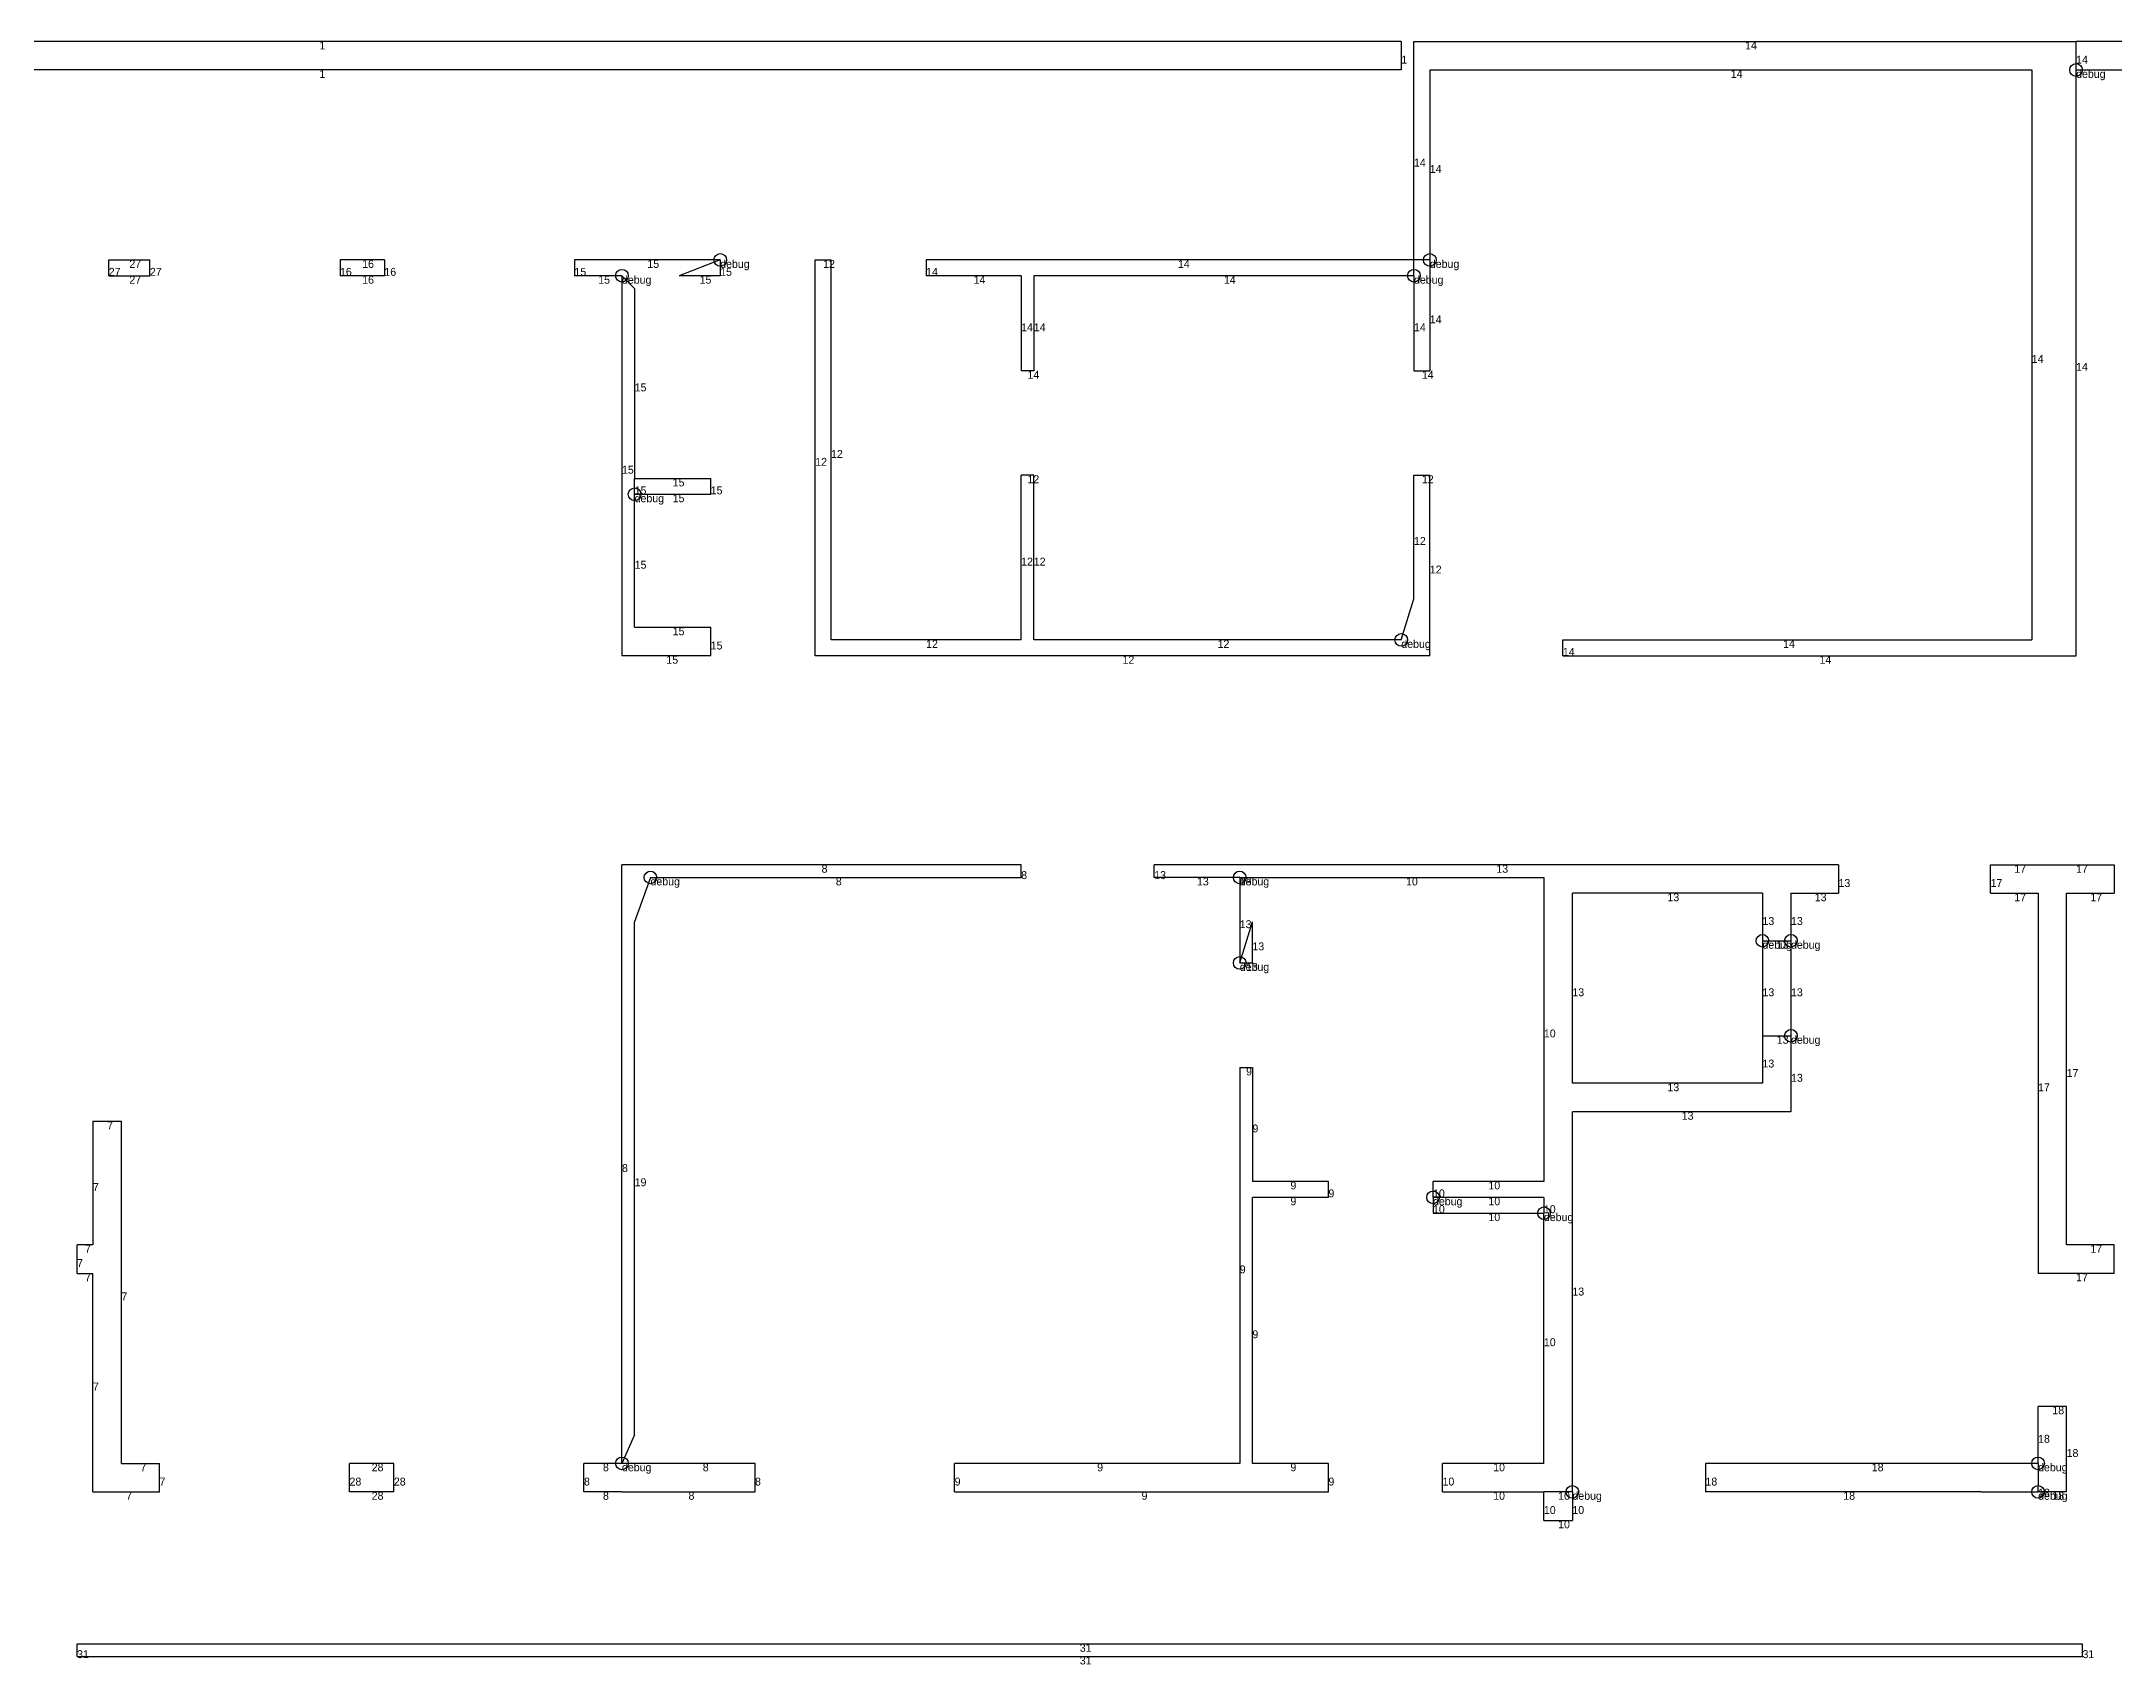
# Model space of a CAD drawing. Header units: metres. Extents: x 314798 to 316770, y 5902 to 6417.
# Drawn here: x 315268 to 315922, y 5902 to 6415 of the extents above; entities that cross this region are included whole.
import ezdxf

# ---------------------------------------------------------------- set-up
doc = ezdxf.new("R2010")
doc.units = ezdxf.units.M
doc.layers.add('WALL_DEBUG', color=7, linetype='Continuous')

msp = doc.modelspace()

# ---------------------------------------------------------------- linework, layer by layer
at = {"layer": 'debug', "color": 2}
for centre in [(315910, 6406), (315482, 6346), (315482, 6346), (315482, 6346), (315482, 6346), (315706, 6346), (315706, 6346), (315706, 6346), (315706, 6346), (315451, 6341), (315451, 6341), (315451, 6341), (315451, 6341), (315701, 6341), (315701, 6341), (315701, 6341), (315701, 6341), (315455, 6272), (315697, 6226), (315460, 6151), (315646, 6151), (315811, 6131), (315820, 6131), (315646, 6124), (315820, 6101), (315707, 6050), (315707, 6050), (315707, 6050), (315707, 6050), (315742, 6045), (315742, 6045), (315742, 6045), (315742, 6045), (315451, 5966), (315451, 5966), (315451, 5966), (315451, 5966), (315898, 5966), (315898, 5966), (315898, 5966), (315898, 5966), (315751, 5957), (315898, 5957), (315898, 5957), (315898, 5957), (315898, 5957)]:
    msp.add_circle(centre, 2, dxfattribs=at)
at = {"layer": 'WALL_DEBUG'}
for p, q in [((315697, 6415), (315014, 6415)), ((315697, 6415), (315014, 6415)), ((315697, 6415), (315014, 6415)), ((315697, 6415), (315014, 6415)), ((315697, 6415), (315014, 6415)), ((315697, 6415), (315697, 6406)), ((315697, 6415), (315697, 6406)), ((315697, 6415), (315697, 6406)), ((315697, 6415), (315697, 6406)), ((315697, 6415), (315697, 6406)), ((315701, 6341), (315701, 6415)), ((315701, 6415), (315910, 6415)), ((315701, 6341), (315701, 6415)), ((315701, 6415), (315910, 6415)), ((315701, 6341), (315701, 6415)), ((315701, 6415), (315910, 6415)), ((315701, 6341), (315701, 6415)), ((315701, 6415), (315910, 6415)), ((315701, 6341), (315701, 6415)), ((315701, 6415), (315910, 6415)), ((315910, 6406), (315910, 6415)), ((316548, 6415), (315910, 6415)), ((316548, 6415), (315910, 6415)), ((316548, 6415), (315910, 6415)), ((316548, 6415), (315910, 6415)), ((316548, 6415), (315910, 6415)), ((315697, 6406), (315014, 6406)), ((315697, 6406), (315014, 6406)), ((315697, 6406), (315014, 6406)), ((315697, 6406), (315014, 6406)), ((315697, 6406), (315014, 6406)), ((315706, 6406), (315896, 6406)), ((315706, 6406), (315706, 6346)), ((315706, 6406), (315896, 6406)), ((315706, 6406), (315706, 6346)), ((315706, 6406), (315896, 6406)), ((315706, 6406), (315706, 6346)), ((315706, 6406), (315896, 6406)), ((315706, 6406), (315706, 6346)), ((315706, 6406), (315896, 6406)), ((315706, 6406), (315706, 6346)), ((315896, 6406), (315896, 6226)), ((315896, 6406), (315896, 6226)), ((315896, 6406), (315896, 6226)), ((315896, 6406), (315896, 6226)), ((315896, 6406), (315896, 6226)), ((315910, 6221), (315910, 6406)), ((315910, 6406), (316091, 6406)), ((315910, 6221), (315910, 6406)), ((315910, 6406), (316091, 6406)), ((315910, 6221), (315910, 6406)), ((315910, 6406), (316091, 6406)), ((315910, 6221), (315910, 6406)), ((315910, 6406), (316091, 6406)), ((315910, 6221), (315910, 6406)), ((315910, 6406), (316091, 6406)), ((315289, 6341), (315289, 6346)), ((315289, 6346), (315302, 6346)), ((315289, 6341), (315289, 6346)), ((315289, 6346), (315302, 6346)), ((315289, 6341), (315289, 6346)), ((315289, 6346), (315302, 6346)), ((315289, 6341), (315289, 6346)), ((315289, 6346), (315302, 6346)), ((315289, 6341), (315289, 6346)), ((315289, 6346), (315302, 6346)), ((315289, 6341), (315302, 6341)), ((315289, 6341), (315302, 6341)), ((315289, 6341), (315302, 6341)), ((315289, 6341), (315302, 6341)), ((315289, 6341), (315302, 6341)), ((315302, 6341), (315302, 6346)), ((315302, 6341), (315302, 6346)), ((315302, 6341), (315302, 6346)), ((315302, 6341), (315302, 6346)), ((315302, 6341), (315302, 6346)), ((315376, 6346), (315362, 6346)), ((315362, 6346), (315362, 6341)), ((315376, 6346), (315362, 6346)), ((315362, 6346), (315362, 6341)), ((315376, 6346), (315362, 6346)), ((315362, 6346), (315362, 6341)), ((315376, 6346), (315362, 6346)), ((315362, 6346), (315362, 6341)), ((315376, 6346), (315362, 6346)), ((315362, 6346), (315362, 6341)), ((315376, 6341), (315362, 6341)), ((315376, 6341), (315362, 6341)), ((315376, 6341), (315362, 6341)), ((315376, 6341), (315362, 6341)), ((315376, 6341), (315362, 6341)), ((315376, 6346), (315376, 6341)), ((315376, 6346), (315376, 6341)), ((315376, 6346), (315376, 6341)), ((315376, 6346), (315376, 6341)), ((315376, 6346), (315376, 6341)), ((315482, 6346), (315436, 6346)), ((315436, 6346), (315436, 6341)), ((315482, 6346), (315436, 6346)), ((315436, 6346), (315436, 6341)), ((315482, 6346), (315436, 6346)), ((315436, 6346), (315436, 6341)), ((315482, 6346), (315436, 6346)), ((315436, 6346), (315436, 6341)), ((315482, 6346), (315436, 6346)), ((315436, 6346), (315436, 6341)), ((315451, 6341), (315436, 6341)), ((315451, 6341), (315436, 6341)), ((315451, 6341), (315436, 6341)), ((315451, 6341), (315436, 6341)), ((315451, 6341), (315436, 6341)), ((315451, 6341), (315451, 6221)), ((315451, 6341), (315451, 6221)), ((315451, 6341), (315455, 6337)), ((315451, 6341), (315451, 6221)), ((315451, 6341), (315455, 6337)), ((315451, 6341), (315451, 6221)), ((315451, 6341), (315455, 6337)), ((315451, 6341), (315451, 6221)), ((315451, 6341), (315455, 6337)), ((315482, 6346), (315469, 6341)), ((315482, 6346), (315469, 6341)), ((315482, 6346), (315469, 6341)), ((315482, 6346), (315469, 6341)), ((315482, 6341), (315469, 6341)), ((315482, 6341), (315469, 6341)), ((315482, 6341), (315469, 6341)), ((315482, 6341), (315469, 6341)), ((315482, 6341), (315469, 6341)), ((315482, 6346), (315482, 6341)), ((315482, 6346), (315482, 6341)), ((315482, 6346), (315482, 6341)), ((315482, 6346), (315482, 6341)), ((315482, 6346), (315482, 6341)), ((315512, 6221), (315512, 6346)), ((315512, 6346), (315517, 6346)), ((315512, 6221), (315512, 6346)), ((315512, 6346), (315517, 6346)), ((315512, 6221), (315512, 6346)), ((315512, 6346), (315517, 6346)), ((315512, 6221), (315512, 6346)), ((315512, 6346), (315517, 6346)), ((315512, 6221), (315512, 6346)), ((315512, 6346), (315517, 6346)), ((315517, 6226), (315517, 6346)), ((315517, 6226), (315517, 6346)), ((315517, 6226), (315517, 6346)), ((315517, 6226), (315517, 6346)), ((315517, 6226), (315517, 6346)), ((315706, 6346), (315547, 6346)), ((315547, 6346), (315547, 6341)), ((315706, 6346), (315547, 6346)), ((315547, 6346), (315547, 6341)), ((315706, 6346), (315547, 6346)), ((315547, 6346), (315547, 6341)), ((315706, 6346), (315547, 6346)), ((315547, 6346), (315547, 6341)), ((315706, 6346), (315547, 6346)), ((315547, 6346), (315547, 6341)), ((315577, 6341), (315547, 6341)), ((315577, 6341), (315547, 6341)), ((315577, 6341), (315547, 6341)), ((315577, 6341), (315547, 6341)), ((315577, 6341), (315547, 6341)), ((315577, 6341), (315577, 6311)), ((315577, 6341), (315577, 6311)), ((315577, 6341), (315577, 6311)), ((315577, 6341), (315577, 6311)), ((315577, 6341), (315577, 6311)), ((315701, 6341), (315581, 6341)), ((315581, 6341), (315581, 6311)), ((315701, 6341), (315581, 6341)), ((315581, 6341), (315581, 6311)), ((315701, 6341), (315581, 6341)), ((315581, 6341), (315581, 6311)), ((315701, 6341), (315581, 6341)), ((315581, 6341), (315581, 6311)), ((315701, 6341), (315581, 6341)), ((315581, 6341), (315581, 6311)), ((315701, 6341), (315701, 6311)), ((315701, 6341), (315701, 6311)), ((315701, 6341), (315701, 6311)), ((315701, 6341), (315701, 6311)), ((315701, 6341), (315701, 6311)), ((315706, 6346), (315706, 6311)), ((315706, 6346), (315706, 6311)), ((315706, 6346), (315706, 6311)), ((315706, 6346), (315706, 6311)), ((315706, 6346), (315706, 6311)), ((315455, 6337), (315455, 6277)), ((315455, 6337), (315455, 6277)), ((315455, 6337), (315455, 6277)), ((315455, 6337), (315455, 6277)), ((315455, 6337), (315455, 6277)), ((315581, 6311), (315577, 6311)), ((315581, 6311), (315577, 6311)), ((315581, 6311), (315577, 6311)), ((315581, 6311), (315577, 6311)), ((315581, 6311), (315577, 6311)), ((315701, 6311), (315706, 6311)), ((315701, 6311), (315706, 6311)), ((315701, 6311), (315706, 6311)), ((315701, 6311), (315706, 6311)), ((315701, 6311), (315706, 6311)), ((315455, 6272), (315455, 6277)), ((315455, 6277), (315479, 6277)), ((315455, 6277), (315479, 6277)), ((315455, 6277), (315479, 6277)), ((315455, 6277), (315479, 6277)), ((315455, 6277), (315479, 6277)), ((315479, 6272), (315479, 6277)), ((315479, 6272), (315479, 6277)), ((315479, 6272), (315479, 6277)), ((315479, 6272), (315479, 6277)), ((315479, 6272), (315479, 6277)), ((315577, 6226), (315577, 6278)), ((315581, 6278), (315577, 6278)), ((315577, 6226), (315577, 6278)), ((315581, 6278), (315577, 6278)), ((315577, 6226), (315577, 6278)), ((315581, 6278), (315577, 6278)), ((315577, 6226), (315577, 6278)), ((315581, 6278), (315577, 6278)), ((315577, 6226), (315577, 6278)), ((315581, 6278), (315577, 6278)), ((315581, 6226), (315581, 6278)), ((315581, 6226), (315581, 6278)), ((315581, 6226), (315581, 6278)), ((315581, 6226), (315581, 6278)), ((315581, 6226), (315581, 6278)), ((315701, 6239), (315701, 6278)), ((315701, 6278), (315706, 6278)), ((315701, 6239), (315701, 6278)), ((315701, 6278), (315706, 6278)), ((315701, 6239), (315701, 6278)), ((315701, 6278), (315706, 6278)), ((315701, 6239), (315701, 6278)), ((315701, 6278), (315706, 6278)), ((315701, 6239), (315701, 6278)), ((315701, 6278), (315706, 6278)), ((315706, 6221), (315706, 6278)), ((315706, 6221), (315706, 6278)), ((315706, 6221), (315706, 6278)), ((315706, 6221), (315706, 6278)), ((315706, 6221), (315706, 6278)), ((315455, 6230), (315455, 6272)), ((315455, 6272), (315479, 6272)), ((315455, 6230), (315455, 6272)), ((315455, 6272), (315479, 6272)), ((315455, 6230), (315455, 6272)), ((315455, 6272), (315479, 6272)), ((315455, 6230), (315455, 6272)), ((315455, 6272), (315479, 6272)), ((315455, 6230), (315455, 6272)), ((315455, 6272), (315479, 6272)), ((315697, 6226), (315701, 6239)), ((315697, 6226), (315701, 6239)), ((315697, 6226), (315701, 6239)), ((315697, 6226), (315701, 6239)), ((315455, 6230), (315479, 6230)), ((315455, 6230), (315479, 6230)), ((315455, 6230), (315479, 6230)), ((315455, 6230), (315479, 6230)), ((315455, 6230), (315479, 6230)), ((315479, 6221), (315479, 6230)), ((315479, 6221), (315479, 6230)), ((315479, 6221), (315479, 6230)), ((315479, 6221), (315479, 6230)), ((315479, 6221), (315479, 6230)), ((315577, 6226), (315517, 6226)), ((315577, 6226), (315517, 6226)), ((315577, 6226), (315517, 6226)), ((315577, 6226), (315517, 6226)), ((315577, 6226), (315517, 6226)), ((315697, 6226), (315581, 6226)), ((315697, 6226), (315581, 6226)), ((315697, 6226), (315581, 6226)), ((315697, 6226), (315581, 6226)), ((315697, 6226), (315581, 6226)), ((315748, 6221), (315748, 6226)), ((315748, 6226), (315887, 6226)), ((315748, 6221), (315748, 6226)), ((315748, 6226), (315887, 6226)), ((315748, 6221), (315748, 6226)), ((315748, 6226), (315887, 6226)), ((315748, 6221), (315748, 6226)), ((315748, 6226), (315887, 6226)), ((315748, 6221), (315748, 6226)), ((315748, 6226), (315887, 6226)), ((315887, 6226), (315896, 6226)), ((315887, 6226), (315896, 6226)), ((315887, 6226), (315896, 6226)), ((315887, 6226), (315896, 6226)), ((315479, 6221), (315451, 6221)), ((315479, 6221), (315451, 6221)), ((315479, 6221), (315451, 6221)), ((315479, 6221), (315451, 6221)), ((315479, 6221), (315451, 6221)), ((315706, 6221), (315512, 6221)), ((315706, 6221), (315512, 6221)), ((315706, 6221), (315512, 6221)), ((315706, 6221), (315512, 6221)), ((315706, 6221), (315512, 6221)), ((315748, 6221), (315910, 6221)), ((315748, 6221), (315910, 6221)), ((315748, 6221), (315910, 6221)), ((315748, 6221), (315910, 6221)), ((315748, 6221), (315910, 6221)), ((315577, 6155), (315451, 6155)), ((315451, 5966), (315451, 6155)), ((315577, 6155), (315451, 6155)), ((315451, 5966), (315451, 6155)), ((315577, 6155), (315451, 6155)), ((315451, 5966), (315451, 6155)), ((315577, 6155), (315451, 6155)), ((315451, 5966), (315451, 6155)), ((315577, 6155), (315451, 6155)), ((315451, 5966), (315451, 6155)), ((315577, 6151), (315577, 6155)), ((315577, 6151), (315577, 6155)), ((315577, 6151), (315577, 6155)), ((315577, 6151), (315577, 6155)), ((315577, 6151), (315577, 6155)), ((315619, 6151), (315619, 6155)), ((315835, 6155), (315619, 6155)), ((315619, 6151), (315619, 6155)), ((315835, 6155), (315619, 6155)), ((315619, 6151), (315619, 6155)), ((315835, 6155), (315619, 6155)), ((315619, 6151), (315619, 6155)), ((315835, 6155), (315619, 6155)), ((315619, 6151), (315619, 6155)), ((315835, 6155), (315619, 6155)), ((315835, 6155), (315835, 6146)), ((315835, 6155), (315835, 6146)), ((315835, 6155), (315835, 6146)), ((315835, 6155), (315835, 6146)), ((315835, 6155), (315835, 6146)), ((315883, 6146), (315883, 6155)), ((315883, 6155), (315898, 6155)), ((315883, 6146), (315883, 6155)), ((315883, 6155), (315898, 6155)), ((315883, 6146), (315883, 6155)), ((315883, 6155), (315898, 6155)), ((315883, 6146), (315883, 6155)), ((315883, 6155), (315898, 6155)), ((315883, 6146), (315883, 6155)), ((315883, 6155), (315898, 6155)), ((315898, 6155), (315922, 6155)), ((315898, 6155), (315922, 6155)), ((315898, 6155), (315922, 6155)), ((315898, 6155), (315922, 6155)), ((315898, 6155), (315922, 6155)), ((315922, 6155), (315922, 6146)), ((315922, 6155), (315922, 6146)), ((315922, 6155), (315922, 6146)), ((315922, 6155), (315922, 6146)), ((315922, 6155), (315922, 6146)), ((315460, 6151), (315455, 6137)), ((315460, 6151), (315455, 6137)), ((315460, 6151), (315455, 6137)), ((315460, 6151), (315455, 6137)), ((315460, 6151), (315577, 6151)), ((315460, 6151), (315577, 6151)), ((315460, 6151), (315577, 6151)), ((315460, 6151), (315577, 6151)), ((315460, 6151), (315577, 6151)), ((315646, 6151), (315619, 6151)), ((315646, 6151), (315619, 6151)), ((315646, 6151), (315619, 6151)), ((315646, 6151), (315619, 6151)), ((315646, 6151), (315619, 6151)), ((315646, 6151), (315646, 6151)), ((315646, 6151), (315646, 6124)), ((315646, 6151), (315655, 6151)), ((315646, 6151), (315655, 6151)), ((315646, 6151), (315655, 6151)), ((315646, 6151), (315655, 6151)), ((315655, 6151), (315742, 6151)), ((315655, 6151), (315742, 6151)), ((315655, 6151), (315742, 6151)), ((315655, 6151), (315742, 6151)), ((315655, 6151), (315742, 6151)), ((315742, 6151), (315742, 6055)), ((315742, 6151), (315742, 6055)), ((315742, 6151), (315742, 6055)), ((315742, 6151), (315742, 6055)), ((315742, 6151), (315742, 6055)), ((315811, 6146), (315751, 6146)), ((315751, 6086), (315751, 6146)), ((315811, 6146), (315751, 6146)), ((315751, 6086), (315751, 6146)), ((315811, 6146), (315751, 6146)), ((315751, 6086), (315751, 6146)), ((315811, 6146), (315751, 6146)), ((315751, 6086), (315751, 6146)), ((315811, 6146), (315751, 6146)), ((315751, 6086), (315751, 6146)), ((315811, 6146), (315811, 6131)), ((315811, 6146), (315811, 6131)), ((315811, 6146), (315811, 6131)), ((315811, 6146), (315811, 6131)), ((315811, 6146), (315811, 6131)), ((315820, 6146), (315820, 6131)), ((315820, 6146), (315835, 6146)), ((315820, 6146), (315820, 6131)), ((315820, 6146), (315835, 6146)), ((315820, 6146), (315820, 6131)), ((315820, 6146), (315835, 6146)), ((315820, 6146), (315820, 6131)), ((315820, 6146), (315835, 6146)), ((315820, 6146), (315820, 6131)), ((315820, 6146), (315835, 6146)), ((315883, 6146), (315898, 6146)), ((315883, 6146), (315898, 6146)), ((315883, 6146), (315898, 6146)), ((315883, 6146), (315898, 6146)), ((315883, 6146), (315898, 6146)), ((315898, 6146), (315898, 6026)), ((315898, 6146), (315898, 6026)), ((315898, 6146), (315898, 6026)), ((315898, 6146), (315898, 6026)), ((315898, 6146), (315898, 6026)), ((315907, 6035), (315907, 6146)), ((315907, 6146), (315922, 6146)), ((315907, 6035), (315907, 6146)), ((315907, 6146), (315922, 6146)), ((315907, 6035), (315907, 6146)), ((315907, 6146), (315922, 6146)), ((315907, 6035), (315907, 6146)), ((315907, 6146), (315922, 6146)), ((315907, 6035), (315907, 6146)), ((315907, 6146), (315922, 6146)), ((315455, 5975), (315455, 6137)), ((315455, 5975), (315455, 6137)), ((315455, 5975), (315455, 6137)), ((315455, 5975), (315455, 6137)), ((315455, 5975), (315455, 6137)), ((315646, 6124), (315650, 6137)), ((315646, 6124), (315650, 6137)), ((315646, 6124), (315650, 6137)), ((315646, 6124), (315650, 6137)), ((315650, 6124), (315650, 6137)), ((315650, 6124), (315650, 6137)), ((315650, 6124), (315650, 6137)), ((315650, 6124), (315650, 6137)), ((315650, 6124), (315650, 6137)), ((315811, 6131), (315820, 6131)), ((315811, 6131), (315811, 6101)), ((315811, 6131), (315820, 6131)), ((315811, 6131), (315820, 6131)), ((315811, 6131), (315820, 6131)), ((315820, 6131), (315820, 6101)), ((315820, 6131), (315820, 6101)), ((315646, 6124), (315650, 6124)), ((315646, 6124), (315650, 6124)), ((315646, 6124), (315650, 6124)), ((315646, 6124), (315650, 6124)), ((315646, 6124), (315650, 6124)), ((315811, 6101), (315811, 6086)), ((315811, 6101), (315820, 6101)), ((315811, 6101), (315811, 6086)), ((315811, 6101), (315820, 6101)), ((315811, 6101), (315811, 6086)), ((315811, 6101), (315820, 6101)), ((315811, 6101), (315811, 6086)), ((315811, 6101), (315820, 6101)), ((315811, 6101), (315811, 6086)), ((315811, 6101), (315820, 6101)), ((315820, 6101), (315820, 6077)), ((315820, 6101), (315820, 6077)), ((315820, 6101), (315820, 6077)), ((315820, 6101), (315820, 6077)), ((315820, 6101), (315820, 6077)), ((315646, 6091), (315650, 6091)), ((315646, 6091), (315646, 5966)), ((315646, 6091), (315650, 6091)), ((315646, 6091), (315646, 5966)), ((315646, 6091), (315650, 6091)), ((315646, 6091), (315646, 5966)), ((315646, 6091), (315650, 6091)), ((315646, 6091), (315646, 5966)), ((315646, 6091), (315650, 6091)), ((315646, 6091), (315646, 5966)), ((315650, 6091), (315650, 6055)), ((315650, 6091), (315650, 6055)), ((315650, 6091), (315650, 6055)), ((315650, 6091), (315650, 6055)), ((315650, 6091), (315650, 6055)), ((315811, 6086), (315751, 6086)), ((315811, 6086), (315751, 6086)), ((315811, 6086), (315751, 6086)), ((315811, 6086), (315751, 6086)), ((315811, 6086), (315751, 6086)), ((315284, 6074), (315293, 6074)), ((315284, 6074), (315284, 6035)), ((315284, 6074), (315293, 6074)), ((315284, 6074), (315284, 6035)), ((315284, 6074), (315293, 6074)), ((315284, 6074), (315284, 6035)), ((315284, 6074), (315293, 6074)), ((315284, 6074), (315284, 6035)), ((315284, 6074), (315293, 6074)), ((315284, 6074), (315284, 6035)), ((315293, 5966), (315293, 6074)), ((315293, 5966), (315293, 6074)), ((315293, 5966), (315293, 6074)), ((315293, 5966), (315293, 6074)), ((315293, 5966), (315293, 6074)), ((315820, 6077), (315751, 6077)), ((315751, 5966), (315751, 6077)), ((315820, 6077), (315751, 6077)), ((315751, 5966), (315751, 6077)), ((315820, 6077), (315751, 6077)), ((315751, 5966), (315751, 6077)), ((315820, 6077), (315751, 6077)), ((315751, 5966), (315751, 6077)), ((315820, 6077), (315751, 6077)), ((315751, 5966), (315751, 6077)), ((315674, 6055), (315650, 6055)), ((315674, 6055), (315650, 6055)), ((315674, 6055), (315650, 6055)), ((315674, 6055), (315650, 6055)), ((315674, 6055), (315650, 6055)), ((315674, 6050), (315674, 6055)), ((315674, 6050), (315674, 6055)), ((315674, 6050), (315674, 6055)), ((315674, 6050), (315674, 6055)), ((315674, 6050), (315674, 6055)), ((315707, 6050), (315707, 6055)), ((315742, 6055), (315707, 6055)), ((315707, 6050), (315707, 6055)), ((315742, 6055), (315707, 6055)), ((315707, 6050), (315707, 6055)), ((315742, 6055), (315707, 6055)), ((315707, 6050), (315707, 6055)), ((315742, 6055), (315707, 6055)), ((315707, 6050), (315707, 6055)), ((315742, 6055), (315707, 6055)), ((315650, 5966), (315650, 6050)), ((315674, 6050), (315650, 6050)), ((315650, 5966), (315650, 6050)), ((315674, 6050), (315650, 6050)), ((315650, 5966), (315650, 6050)), ((315674, 6050), (315650, 6050)), ((315650, 5966), (315650, 6050)), ((315674, 6050), (315650, 6050)), ((315650, 5966), (315650, 6050)), ((315674, 6050), (315650, 6050)), ((315742, 6050), (315707, 6050)), ((315707, 6050), (315707, 6045)), ((315742, 6050), (315707, 6050)), ((315707, 6050), (315707, 6045)), ((315742, 6050), (315707, 6050)), ((315707, 6050), (315707, 6045)), ((315742, 6050), (315707, 6050)), ((315707, 6050), (315707, 6045)), ((315742, 6050), (315707, 6050)), ((315707, 6050), (315707, 6045)), ((315742, 6050), (315742, 6045)), ((315742, 6050), (315742, 6045)), ((315742, 6050), (315742, 6045)), ((315742, 6050), (315742, 6045)), ((315742, 6050), (315742, 6045)), ((315707, 6045), (315742, 6045)), ((315707, 6045), (315742, 6045)), ((315707, 6045), (315742, 6045)), ((315707, 6045), (315742, 6045)), ((315707, 6045), (315742, 6045)), ((315742, 5966), (315742, 6045)), ((315742, 5966), (315742, 6045)), ((315742, 5966), (315742, 6045)), ((315742, 5966), (315742, 6045)), ((315742, 5966), (315742, 6045)), ((315284, 6035), (315279, 6035)), ((315279, 6026), (315279, 6035)), ((315284, 6035), (315279, 6035)), ((315279, 6026), (315279, 6035)), ((315284, 6035), (315279, 6035)), ((315279, 6026), (315279, 6035)), ((315284, 6035), (315279, 6035)), ((315279, 6026), (315279, 6035)), ((315284, 6035), (315279, 6035)), ((315279, 6026), (315279, 6035)), ((315922, 6035), (315907, 6035)), ((315922, 6035), (315907, 6035)), ((315922, 6035), (315907, 6035)), ((315922, 6035), (315907, 6035)), ((315922, 6035), (315907, 6035)), ((315922, 6026), (315922, 6035)), ((315922, 6026), (315922, 6035)), ((315922, 6026), (315922, 6035)), ((315922, 6026), (315922, 6035)), ((315922, 6026), (315922, 6035)), ((315279, 6026), (315284, 6026)), ((315279, 6026), (315284, 6026)), ((315279, 6026), (315284, 6026)), ((315279, 6026), (315284, 6026)), ((315279, 6026), (315284, 6026)), ((315284, 5957), (315284, 6026)), ((315284, 5957), (315284, 6026)), ((315284, 5957), (315284, 6026)), ((315284, 5957), (315284, 6026)), ((315284, 5957), (315284, 6026)), ((315922, 6026), (315898, 6026)), ((315922, 6026), (315898, 6026)), ((315922, 6026), (315898, 6026)), ((315922, 6026), (315898, 6026)), ((315922, 6026), (315898, 6026)), ((315898, 5966), (315898, 5984)), ((315907, 5984), (315898, 5984)), ((315898, 5966), (315898, 5984)), ((315907, 5984), (315898, 5984)), ((315898, 5966), (315898, 5984)), ((315907, 5984), (315898, 5984)), ((315898, 5966), (315898, 5984)), ((315907, 5984), (315898, 5984)), ((315898, 5966), (315898, 5984)), ((315907, 5984), (315898, 5984)), ((315907, 5957), (315907, 5984)), ((315907, 5957), (315907, 5984)), ((315907, 5957), (315907, 5984)), ((315907, 5957), (315907, 5984)), ((315907, 5957), (315907, 5984)), ((315455, 5975), (315451, 5966)), ((315455, 5975), (315451, 5966)), ((315455, 5975), (315451, 5966)), ((315455, 5975), (315451, 5966)), ((315293, 5966), (315305, 5966)), ((315293, 5966), (315305, 5966)), ((315293, 5966), (315305, 5966)), ((315293, 5966), (315305, 5966)), ((315293, 5966), (315305, 5966)), ((315305, 5957), (315305, 5966)), ((315305, 5957), (315305, 5966)), ((315305, 5957), (315305, 5966)), ((315305, 5957), (315305, 5966)), ((315305, 5957), (315305, 5966)), ((315379, 5966), (315365, 5966)), ((315365, 5957), (315365, 5966)), ((315379, 5966), (315365, 5966)), ((315365, 5957), (315365, 5966)), ((315379, 5966), (315365, 5966)), ((315365, 5957), (315365, 5966)), ((315379, 5966), (315365, 5966)), ((315365, 5957), (315365, 5966)), ((315379, 5966), (315365, 5966)), ((315365, 5957), (315365, 5966)), ((315379, 5957), (315379, 5966)), ((315379, 5957), (315379, 5966)), ((315379, 5957), (315379, 5966)), ((315379, 5957), (315379, 5966)), ((315379, 5957), (315379, 5966)), ((315451, 5966), (315439, 5966)), ((315439, 5957), (315439, 5966)), ((315451, 5966), (315439, 5966)), ((315439, 5957), (315439, 5966)), ((315451, 5966), (315439, 5966)), ((315439, 5957), (315439, 5966)), ((315451, 5966), (315439, 5966)), ((315439, 5957), (315439, 5966)), ((315451, 5966), (315439, 5966)), ((315439, 5957), (315439, 5966)), ((315460, 5966), (315451, 5966)), ((315460, 5966), (315451, 5966)), ((315460, 5966), (315451, 5966)), ((315460, 5966), (315451, 5966)), ((315493, 5966), (315460, 5966)), ((315493, 5966), (315460, 5966)), ((315493, 5966), (315460, 5966)), ((315493, 5966), (315460, 5966)), ((315493, 5966), (315460, 5966)), ((315493, 5957), (315493, 5966)), ((315493, 5957), (315493, 5966)), ((315493, 5957), (315493, 5966)), ((315493, 5957), (315493, 5966)), ((315493, 5957), (315493, 5966)), ((315556, 5957), (315556, 5966)), ((315646, 5966), (315556, 5966)), ((315556, 5957), (315556, 5966)), ((315646, 5966), (315556, 5966)), ((315556, 5957), (315556, 5966)), ((315646, 5966), (315556, 5966)), ((315556, 5957), (315556, 5966)), ((315646, 5966), (315556, 5966)), ((315556, 5957), (315556, 5966)), ((315646, 5966), (315556, 5966)), ((315674, 5966), (315650, 5966)), ((315674, 5966), (315650, 5966)), ((315674, 5966), (315650, 5966)), ((315674, 5966), (315650, 5966)), ((315674, 5966), (315650, 5966)), ((315674, 5957), (315674, 5966)), ((315674, 5957), (315674, 5966)), ((315674, 5957), (315674, 5966)), ((315674, 5957), (315674, 5966)), ((315674, 5957), (315674, 5966)), ((315710, 5957), (315710, 5966)), ((315742, 5966), (315710, 5966)), ((315710, 5957), (315710, 5966)), ((315742, 5966), (315710, 5966)), ((315710, 5957), (315710, 5966)), ((315742, 5966), (315710, 5966)), ((315710, 5957), (315710, 5966)), ((315742, 5966), (315710, 5966)), ((315710, 5957), (315710, 5966)), ((315742, 5966), (315710, 5966)), ((315751, 5957), (315751, 5966)), ((315751, 5957), (315751, 5966)), ((315751, 5957), (315751, 5966)), ((315751, 5957), (315751, 5966)), ((315898, 5966), (315793, 5966)), ((315793, 5966), (315793, 5957)), ((315898, 5966), (315793, 5966)), ((315793, 5966), (315793, 5957)), ((315898, 5966), (315793, 5966)), ((315793, 5966), (315793, 5957)), ((315898, 5966), (315793, 5966)), ((315793, 5966), (315793, 5957)), ((315898, 5966), (315793, 5966)), ((315793, 5966), (315793, 5957)), ((315898, 5966), (315898, 5959)), ((315898, 5966), (315898, 5959)), ((315898, 5966), (315898, 5959)), ((315898, 5966), (315898, 5959)), ((315284, 5957), (315305, 5957)), ((315284, 5957), (315305, 5957)), ((315284, 5957), (315305, 5957)), ((315284, 5957), (315305, 5957)), ((315284, 5957), (315305, 5957)), ((315379, 5957), (315365, 5957)), ((315379, 5957), (315365, 5957)), ((315379, 5957), (315365, 5957)), ((315379, 5957), (315365, 5957)), ((315379, 5957), (315365, 5957)), ((315451, 5957), (315439, 5957)), ((315451, 5957), (315439, 5957)), ((315451, 5957), (315439, 5957)), ((315451, 5957), (315439, 5957)), ((315451, 5957), (315439, 5957)), ((315451, 5957), (315493, 5957)), ((315451, 5957), (315493, 5957)), ((315451, 5957), (315493, 5957)), ((315451, 5957), (315493, 5957)), ((315451, 5957), (315493, 5957)), ((315556, 5957), (315674, 5957)), ((315556, 5957), (315674, 5957)), ((315556, 5957), (315674, 5957)), ((315556, 5957), (315674, 5957)), ((315556, 5957), (315674, 5957)), ((315710, 5957), (315742, 5957)), ((315710, 5957), (315742, 5957)), ((315710, 5957), (315742, 5957)), ((315710, 5957), (315742, 5957)), ((315710, 5957), (315742, 5957)), ((315751, 5957), (315742, 5957)), ((315742, 5948), (315742, 5957)), ((315742, 5948), (315742, 5957)), ((315742, 5948), (315742, 5957)), ((315742, 5948), (315742, 5957)), ((315742, 5948), (315742, 5957)), ((315751, 5957), (315751, 5948)), ((315751, 5957), (315751, 5948)), ((315751, 5957), (315751, 5948)), ((315751, 5957), (315751, 5948)), ((315751, 5957), (315751, 5948)), ((315880, 5957), (315793, 5957)), ((315880, 5957), (315793, 5957)), ((315880, 5957), (315793, 5957)), ((315880, 5957), (315793, 5957)), ((315880, 5957), (315793, 5957)), ((315880, 5957), (315898, 5957)), ((315880, 5957), (315898, 5957)), ((315880, 5957), (315898, 5957)), ((315880, 5957), (315898, 5957)), ((315898, 5957), (315898, 5959)), ((315898, 5957), (315898, 5959)), ((315898, 5957), (315898, 5959)), ((315898, 5957), (315898, 5959)), ((315898, 5957), (315898, 5959)), ((315907, 5957), (315898, 5957)), ((315907, 5957), (315898, 5957)), ((315907, 5957), (315898, 5957)), ((315907, 5957), (315898, 5957)), ((315907, 5957), (315898, 5957)), ((315742, 5948), (315751, 5948)), ((315742, 5948), (315751, 5948)), ((315742, 5948), (315751, 5948)), ((315742, 5948), (315751, 5948)), ((315742, 5948), (315751, 5948)), ((315279, 5905), (315279, 5909)), ((315279, 5909), (315912, 5909)), ((315279, 5905), (315279, 5909)), ((315279, 5909), (315912, 5909)), ((315279, 5905), (315279, 5909)), ((315279, 5909), (315912, 5909)), ((315279, 5905), (315279, 5909)), ((315279, 5909), (315912, 5909)), ((315279, 5905), (315279, 5909)), ((315279, 5909), (315912, 5909)), ((315912, 5905), (315912, 5909)), ((315912, 5905), (315912, 5909)), ((315912, 5905), (315912, 5909)), ((315912, 5905), (315912, 5909)), ((315912, 5905), (315912, 5909)), ((315279, 5905), (315912, 5905)), ((315279, 5905), (315912, 5905)), ((315279, 5905), (315912, 5905)), ((315279, 5905), (315912, 5905)), ((315279, 5905), (315912, 5905))]:
    msp.add_line(p, q, dxfattribs=at)

# ---------------------------------------------------------------- texts
at = {"layer": 'comp_debug_text', "char_height": 2.5, "attachment_point": 1}
for s, insert in [('1', (315355.5, 6415)), ('14', (315805.5, 6415)), ('1', (315697, 6410.5)), ('14', (315910, 6410.5)), ('1', (315355.5, 6406)), ('14', (315801, 6406)), ('14', (315701, 6378)), ('14', (315706, 6376)), ('27', (315289, 6343.5)), ('27', (315295.5, 6346)), ('27', (315295.5, 6341)), ('27', (315302, 6343.5)), ('16', (315362, 6343.5)), ('16', (315369, 6346)), ('16', (315369, 6341)), ('16', (315376, 6343.5)), ('15', (315436, 6343.5)), ('15', (315443.5, 6341)), ('15', (315459, 6346)), ('15', (315475.5, 6341)), ('15', (315482, 6343.5)), ('12', (315514.5, 6346)), ('14', (315547, 6343.5)), ('14', (315562, 6341)), ('14', (315626.5, 6346)), ('14', (315641, 6341)), ('14', (315706, 6328.5)), ('14', (315577, 6326)), ('14', (315581, 6326)), ('14', (315701, 6326)), ('14', (315896, 6316)), ('14', (315579, 6311)), ('14', (315703.5, 6311)), ('14', (315910, 6313.5)), ('15', (315455, 6307)), ('12', (315512, 6283.5)), ('12', (315517, 6286)), ('15', (315451, 6281)), ('15', (315467, 6277)), ('12', (315579, 6278)), ('12', (315703.5, 6278)), ('15', (315455, 6274.5)), ('15', (315467, 6272)), ('15', (315479, 6274.5)), ('12', (315701, 6258.5)), ('15', (315455, 6251)), ('12', (315577, 6252)), ('12', (315581, 6252)), ('12', (315706, 6249.5)), ('15', (315467, 6230)), ('15', (315479, 6225.5)), ('12', (315547, 6226)), ('12', (315639, 6226)), ('14', (315748, 6223.5)), ('14', (315817.5, 6226)), ('15', (315465, 6221)), ('12', (315609, 6221)), ('14', (315829, 6221)), ('8', (315514, 6155)), ('8', (315577, 6153)), ('13', (315619, 6153)), ('13', (315727, 6155)), ('17', (315890.5, 6155)), ('17', (315910, 6155)), ('8', (315518.5, 6151)), ('13', (315632.5, 6151)), ('13', (315646, 6151)), ('10', (315698.5, 6151)), ('13', (315781, 6146)), ('13', (315827.5, 6146)), ('13', (315835, 6150.5)), ('17', (315883, 6150.5)), ('17', (315890.5, 6146)), ('17', (315914.5, 6146)), ('13', (315811, 6138.5)), ('13', (315820, 6138.5)), ('13', (315646, 6137.5)), ('13', (315650, 6130.5)), ('13', (315815.5, 6131)), ('13', (315648, 6124)), ('13', (315751, 6116)), ('13', (315811, 6116)), ('13', (315820, 6116)), ('10', (315742, 6103)), ('13', (315815.5, 6101)), ('13', (315811, 6093.5)), ('9', (315648, 6091)), ('13', (315781, 6086)), ('13', (315820, 6089)), ('17', (315898, 6086)), ('17', (315907, 6090.5)), ('7', (315288.5, 6074)), ('9', (315650, 6073)), ('13', (315785.5, 6077)), ('8', (315451, 6060.5)), ('7', (315284, 6054.5)), ('19', (315455, 6056)), ('9', (315662, 6055)), ('10', (315724.5, 6055)), ('9', (315662, 6050)), ('9', (315674, 6052.5)), ('10', (315707, 6052.5)), ('10', (315707, 6047.5)), ('10', (315724.5, 6050)), ('10', (315742, 6047.5)), ('10', (315724.5, 6045)), ('7', (315281.5, 6035)), ('17', (315914.5, 6035)), ('7', (315279, 6030.5)), ('9', (315646, 6028.5)), ('7', (315281.5, 6026)), ('13', (315751, 6021.5)), ('17', (315910, 6026)), ('7', (315293, 6020)), ('9', (315650, 6008)), ('10', (315742, 6005.5)), ('7', (315284, 5991.5)), ('18', (315902.5, 5984)), ('18', (315898, 5975)), ('18', (315907, 5970.5)), ('7', (315299, 5966)), ('7', (315305, 5961.5)), ('28', (315365, 5961.5)), ('28', (315372, 5966)), ('28', (315379, 5961.5)), ('8', (315439, 5961.5)), ('8', (315445, 5966)), ('8', (315476.5, 5966)), ('8', (315493, 5961.5)), ('9', (315556, 5961.5)), ('9', (315601, 5966)), ('9', (315662, 5966)), ('9', (315674, 5961.5)), ('10', (315710, 5961.5)), ('10', (315726, 5966)), ('18', (315793, 5961.5)), ('18', (315845.5, 5966)), ('7', (315294.5, 5957)), ('28', (315372, 5957)), ('8', (315445, 5957)), ('8', (315472, 5957)), ('9', (315615, 5957)), ('10', (315726, 5957)), ('10', (315746.5, 5957)), ('18', (315836.5, 5957)), ('18', (315898, 5958)), ('18', (315902.5, 5957)), ('10', (315742, 5952.5)), ('10', (315751, 5952.5)), ('10', (315746.5, 5948)), ('31', (315595.5, 5909)), ('31', (315279, 5907)), ('31', (315595.5, 5905)), ('31', (315912, 5907))]:
    msp.add_mtext(s, dxfattribs=dict(at, insert=insert))
at = {"layer": 'debug', "char_height": 2.5, "attachment_point": 1}
for insert in [(315910, 6406), (315451, 6341), (315451, 6341), (315451, 6341), (315451, 6341), (315482, 6346), (315482, 6346), (315482, 6346), (315482, 6346), (315701, 6341), (315701, 6341), (315701, 6341), (315701, 6341), (315706, 6346), (315706, 6346), (315706, 6346), (315706, 6346), (315455, 6272), (315697, 6226), (315460, 6151), (315646, 6151), (315811, 6131), (315820, 6131), (315646, 6124), (315820, 6101), (315707, 6050), (315707, 6050), (315707, 6050), (315707, 6050), (315742, 6045), (315742, 6045), (315742, 6045), (315742, 6045), (315451, 5966), (315451, 5966), (315451, 5966), (315451, 5966), (315898, 5966), (315898, 5966), (315898, 5966), (315898, 5966), (315751, 5957), (315898, 5957), (315898, 5957), (315898, 5957), (315898, 5957)]:
    msp.add_mtext('debug', dxfattribs=dict(at, insert=insert))

doc.saveas('drawing.dxf')
